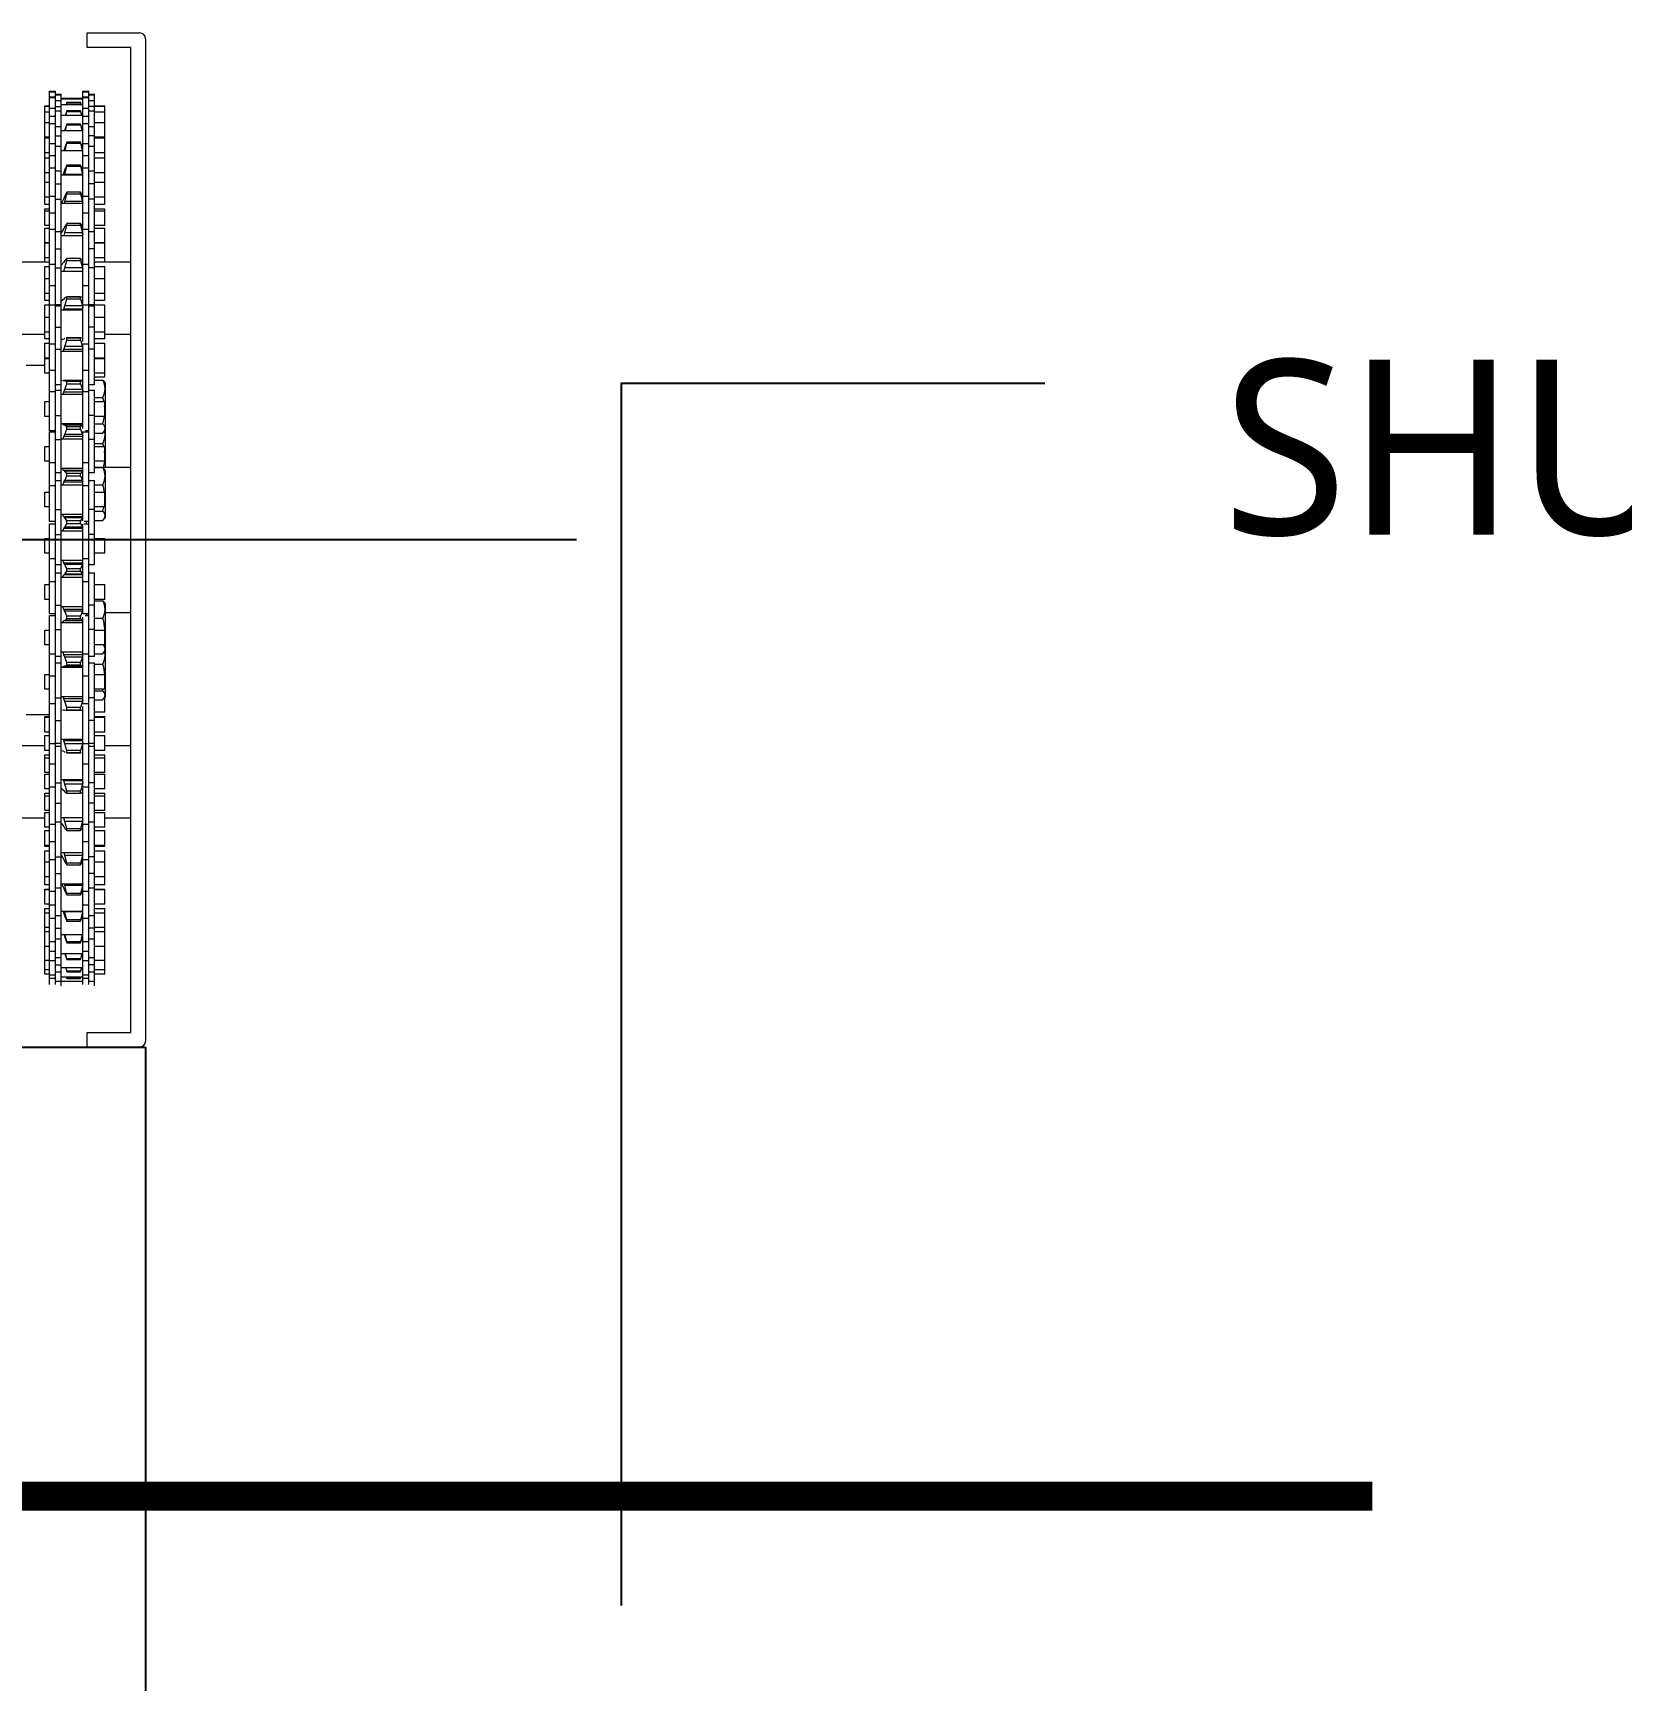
# Model space of a CAD drawing. Extents: x 930 to 96951, y 420 to 531574.
# Drawn here: x 5235 to 5780, y 10125 to 10690 of the extents above; entities that cross this region are included whole.
import ezdxf

# ---------------------------------------------------------------- set-up
doc = ezdxf.new("R2010")
doc.units = 0
doc.header["$LTSCALE"] = 200
doc.header["$MEASUREMENT"] = 0
for name, pattern in [('CENTER2', [1.125, 0.75, -0.125, 0.125, -0.125]), ('HID', [2.3, 1.5, -0.8]), ('HIDDEN2', [1, 0.5, -0.5])]:
    doc.linetypes.add(name, pattern=pattern)
doc.layers.get('0').update_dxf_attribs({"linetype": 'CONTINUOUS'})
for name, color, linetype in [('AA-AREA-1', 7, 'CONTINUOUS'), ('CLOUD', 3, 'CONTINUOUS'), ('SYM-LEAD', 6, 'CONTINUOUS'), ('TEXT', 3, 'CONTINUOUS')]:
    doc.layers.add(name, color=color, linetype=linetype)
doc.styles.add('스타일1', font='malgun.ttf')

msp = doc.modelspace()

# ---------------------------------------------------------------- linework, layer by layer
at = {"color": 7, "linetype": 'Continuous', "lineweight": 15}
for p, q in [((5253.6, 10689.91), (5271.6, 10689.91)), ((5253.6, 10684.91), (5253.6, 10689.91)), ((5268.6, 10684.91), (5253.6, 10684.91)), ((5268.6, 10346.91), (5268.6, 10684.91)), ((5273.6, 10687.91), (5273.6, 10343.91)), ((5240.6, 10669.9), (5242.6, 10669.9)), ((5240.6, 10553.34), (5240.6, 10669.9)), ((5240.6, 10669.69), (5242.6, 10669.69)), ((5240.6, 10668.02), (5242.6, 10668.02)), ((5240.6, 10667.76), (5242.6, 10667.76)), ((5242.6, 10669.9), (5242.6, 10377.96)), ((5242.6, 10668.9), (5244.6, 10668.9)), ((5242.6, 10668.69), (5244.6, 10668.69)), ((5242.6, 10666.76), (5244.6, 10666.76)), ((5244.6, 10596.56), (5244.6, 10668.9)), ((5244.6, 10667.48), (5252.13, 10667.48)), ((5244.6, 10667.27), (5252.13, 10667.27)), ((5252.13, 10669.9), (5254.13, 10669.9)), ((5252.13, 10664.14), (5252.13, 10669.9)), ((5252.13, 10669.69), (5254.13, 10669.69)), ((5252.13, 10668.02), (5254.13, 10668.02)), ((5252.13, 10667.76), (5254.13, 10667.76)), ((5254.13, 10363.42), (5254.13, 10669.9)), ((5254.13, 10668.9), (5256.13, 10668.9)), ((5254.13, 10668.69), (5256.13, 10668.69)), ((5254.13, 10666.76), (5256.13, 10666.76)), ((5256.13, 10569.17), (5256.13, 10668.9)), ((5239.07, 10664.95), (5240.6, 10664.95)), ((5239.07, 10631.01), (5239.07, 10664.95)), ((5239.07, 10664.73), (5240.6, 10664.73)), ((5239.07, 10662.8), (5240.6, 10662.8)), ((5240.6, 10664.14), (5242.6, 10664.14)), ((5240.6, 10661.32), (5242.6, 10661.32)), ((5242.6, 10664.63), (5244.6, 10664.63)), ((5242.6, 10663.14), (5244.6, 10663.14)), ((5244.6, 10665.34), (5252.13, 10665.34)), ((5244.6, 10661.72), (5252.13, 10661.72)), ((5246.59, 10663.17), (5246.18, 10661.76)), ((5246.29, 10661.72), (5246.59, 10662.98)), ((5246.59, 10666), (5246.41, 10665.34)), ((5246.45, 10665.34), (5246.59, 10665.9)), ((5246.59, 10665.9), (5246.59, 10666)), ((5251.33, 10666), (5246.59, 10666)), ((5246.59, 10665.9), (5251.33, 10665.9)), ((5246.59, 10662.98), (5246.59, 10663.17)), ((5251.33, 10663.17), (5246.59, 10663.17)), ((5246.59, 10662.98), (5251.33, 10662.98)), ((5251.5, 10665.34), (5251.33, 10666)), ((5251.33, 10665.9), (5251.33, 10666)), ((5251.33, 10665.9), (5251.46, 10665.34)), ((5251.74, 10661.76), (5251.33, 10663.17)), ((5251.33, 10662.98), (5251.33, 10663.17)), ((5251.33, 10662.98), (5251.62, 10661.72)), ((5252.13, 10664.14), (5254.13, 10664.14)), ((5252.13, 10583.97), (5252.13, 10664.14)), ((5252.13, 10661.32), (5254.13, 10661.32)), ((5256.13, 10664.63), (5254.13, 10664.63)), ((5254.13, 10663.14), (5256.13, 10663.14)), ((5256.13, 10664.95), (5259.67, 10664.95)), ((5256.13, 10664.73), (5259.67, 10664.73)), ((5256.13, 10662.8), (5259.67, 10662.8)), ((5259.67, 10631.01), (5259.67, 10664.95)), ((5239.07, 10659.18), (5240.6, 10659.18)), ((5240.6, 10658.86), (5242.6, 10658.86)), ((5242.6, 10657.86), (5244.6, 10657.86)), ((5244.6, 10656.44), (5252.13, 10656.44)), ((5245.96, 10656.65), (5245.9, 10656.44)), ((5246.59, 10658.62), (5245.96, 10656.65)), ((5246.16, 10656.44), (5246.59, 10658.35)), ((5246.59, 10658.35), (5246.59, 10658.62)), ((5251.33, 10658.62), (5246.59, 10658.62)), ((5246.59, 10658.35), (5251.33, 10658.35)), ((5251.95, 10656.65), (5251.33, 10658.62)), ((5251.33, 10658.35), (5251.33, 10658.62)), ((5251.33, 10658.35), (5251.76, 10656.44)), ((5252.02, 10656.44), (5251.95, 10656.65)), ((5252.13, 10658.86), (5254.13, 10658.86)), ((5254.13, 10657.86), (5256.13, 10657.86)), ((5256.13, 10659.18), (5259.67, 10659.18)), ((5240.6, 10654.09), (5239.07, 10654.09)), ((5239.07, 10653.91), (5240.6, 10653.91)), ((5240.6, 10652), (5242.6, 10652)), ((5242.6, 10654.6), (5244.6, 10654.6)), ((5242.6, 10651), (5244.6, 10651)), ((5244.6, 10649.58), (5252.13, 10649.58)), ((5245.96, 10650.65), (5245.62, 10649.58)), ((5246.59, 10652.39), (5245.96, 10650.65)), ((5246.03, 10649.58), (5246.59, 10652.04)), ((5246.59, 10652.04), (5246.59, 10652.39)), ((5251.33, 10652.39), (5246.59, 10652.39)), ((5246.59, 10652.04), (5251.33, 10652.04)), ((5251.95, 10650.65), (5251.33, 10652.39)), ((5251.33, 10652.04), (5251.33, 10652.39)), ((5251.33, 10652.04), (5251.88, 10649.58)), ((5252.13, 10650.1), (5251.95, 10650.65)), ((5252.13, 10652), (5254.13, 10652)), ((5256.13, 10654.6), (5254.13, 10654.6)), ((5254.13, 10651), (5256.13, 10651)), ((5259.67, 10654.09), (5256.13, 10654.09)), ((5256.13, 10653.91), (5259.67, 10653.91)), ((5240.6, 10648.82), (5239.07, 10648.82)), ((5239.07, 10647.05), (5240.6, 10647.05)), ((5240.6, 10647.82), (5242.6, 10647.82)), ((5240.6, 10643.64), (5242.6, 10643.64)), ((5246.59, 10644.57), (5245.96, 10643.07)), ((5245.96, 10641.37), (5246.59, 10644.14)), ((5246.59, 10644.14), (5246.59, 10644.57)), ((5251.33, 10644.57), (5246.59, 10644.57)), ((5246.59, 10644.14), (5251.33, 10644.14)), ((5251.95, 10643.07), (5251.33, 10644.57)), ((5251.33, 10644.14), (5251.33, 10644.57)), ((5251.33, 10644.14), (5251.95, 10641.37)), ((5252.13, 10647.82), (5254.13, 10647.82)), ((5252.13, 10643.64), (5254.13, 10643.64)), ((5259.67, 10648.82), (5256.13, 10648.82)), ((5256.13, 10647.05), (5259.67, 10647.05)), ((5240.6, 10641.96), (5239.07, 10641.96)), ((5239.07, 10638.68), (5240.6, 10638.68)), ((5242.6, 10642.64), (5244.6, 10642.64)), ((5242.6, 10638.08), (5244.6, 10638.08)), ((5244.6, 10641.22), (5252.13, 10641.22)), ((5245.6, 10642.05), (5245.26, 10641.22)), ((5245.96, 10643.07), (5245.6, 10642.05)), ((5245.92, 10641.22), (5245.96, 10641.37)), ((5251.95, 10641.37), (5245.96, 10641.37)), ((5252.13, 10642.57), (5251.95, 10643.07)), ((5251.95, 10641.37), (5251.99, 10641.22)), ((5254.13, 10642.64), (5256.13, 10642.64)), ((5256.13, 10638.08), (5254.13, 10638.08)), ((5259.67, 10641.96), (5256.13, 10641.96)), ((5256.13, 10638.68), (5259.67, 10638.68)), ((5240.6, 10633.59), (5239.07, 10633.59)), ((5240.6, 10633.86), (5242.6, 10633.86)), ((5242.6, 10632.85), (5244.6, 10632.85)), ((5245.6, 10633.11), (5244.71, 10631.29)), ((5245.96, 10634), (5245.6, 10633.11)), ((5246.59, 10635.23), (5245.96, 10634)), ((5245.96, 10632.01), (5246.59, 10634.73)), ((5246.59, 10634.73), (5246.59, 10635.23)), ((5251.33, 10635.23), (5246.59, 10635.23)), ((5246.59, 10634.73), (5251.33, 10634.73)), ((5251.95, 10634), (5251.33, 10635.23)), ((5251.33, 10634.73), (5251.33, 10635.23)), ((5251.33, 10634.73), (5251.95, 10632.01)), ((5252.13, 10633.56), (5251.95, 10634)), ((5252.13, 10633.86), (5254.13, 10633.86)), ((5256.13, 10632.85), (5254.13, 10632.85)), ((5259.67, 10633.59), (5256.13, 10633.59)), ((5240.6, 10631.01), (5239.07, 10631.01)), ((5239.07, 10629.51), (5240.6, 10629.51)), ((5239.07, 10623.81), (5239.07, 10629.51)), ((5239.07, 10628.9), (5240.6, 10628.9)), ((5240.6, 10628.15), (5242.6, 10628.15)), ((5244.6, 10631.44), (5252.13, 10631.44)), ((5245.81, 10631.44), (5245.96, 10632.01)), ((5251.95, 10632.01), (5245.96, 10632.01)), ((5251.95, 10632.01), (5252.1, 10631.44)), ((5252.13, 10628.15), (5254.13, 10628.15)), ((5259.67, 10631.01), (5256.13, 10631.01)), ((5256.13, 10629.51), (5259.67, 10629.51)), ((5256.13, 10628.9), (5259.67, 10628.9)), ((5259.67, 10623.81), (5259.67, 10629.51)), ((5240.6, 10623.81), (5239.07, 10623.81)), ((5239.07, 10622.93), (5240.6, 10622.93)), ((5239.07, 10617.84), (5239.07, 10622.93)), ((5240.6, 10622.62), (5242.6, 10622.62)), ((5242.6, 10621.79), (5244.6, 10621.79)), ((5245.6, 10622.79), (5244.71, 10621.36)), ((5245.96, 10623.54), (5245.6, 10622.79)), ((5245.71, 10620.37), (5245.96, 10621.29)), ((5246.59, 10624.5), (5245.96, 10623.54)), ((5245.96, 10621.29), (5246.59, 10623.93)), ((5251.95, 10621.29), (5245.96, 10621.29)), ((5246.59, 10623.93), (5246.59, 10624.5)), ((5251.33, 10624.5), (5246.59, 10624.5)), ((5246.59, 10623.93), (5251.33, 10623.93)), ((5251.95, 10623.54), (5251.33, 10624.5)), ((5251.33, 10623.93), (5251.33, 10624.5)), ((5251.33, 10623.93), (5251.95, 10621.29)), ((5252.13, 10623.18), (5251.95, 10623.54)), ((5251.95, 10621.29), (5252.13, 10620.64)), ((5252.13, 10622.62), (5254.13, 10622.62)), ((5254.13, 10621.79), (5256.13, 10621.79)), ((5259.67, 10623.81), (5256.13, 10623.81)), ((5256.13, 10622.93), (5259.67, 10622.93)), ((5259.67, 10617.84), (5259.67, 10622.93)), ((5240.6, 10617.84), (5239.07, 10617.84)), ((5239.07, 10617.83), (5240.6, 10617.83)), ((5239.07, 10611.25), (5239.07, 10617.83)), ((5242.6, 10615.86), (5244.6, 10615.86)), ((5244.6, 10620.37), (5252.13, 10620.37)), ((5256.13, 10615.86), (5254.13, 10615.86)), ((5259.67, 10617.84), (5256.13, 10617.84)), ((5256.13, 10617.83), (5259.67, 10617.83)), ((5259.67, 10611.25), (5259.67, 10617.83)), ((5214.6, 10611.41), (5239.07, 10611.41)), ((5240.6, 10612.74), (5239.07, 10612.74)), ((5240.6, 10611.25), (5239.07, 10611.25)), ((5239.07, 10609.76), (5240.6, 10609.76)), ((5239.07, 10598.08), (5239.07, 10609.76)), ((5240.6, 10610.55), (5242.6, 10610.55)), ((5245.6, 10611.22), (5244.71, 10610.19)), ((5245.96, 10611.83), (5245.6, 10611.22)), ((5246.59, 10612.49), (5245.96, 10611.83)), ((5245.96, 10609.33), (5246.59, 10611.86)), ((5246.59, 10611.86), (5246.59, 10612.49)), ((5251.33, 10612.49), (5246.59, 10612.49)), ((5246.59, 10611.86), (5251.33, 10611.86)), ((5251.95, 10611.83), (5251.33, 10612.49)), ((5251.33, 10611.86), (5251.33, 10612.49)), ((5251.33, 10611.86), (5251.95, 10609.33)), ((5252.13, 10611.53), (5251.95, 10611.83)), ((5252.13, 10610.55), (5254.13, 10610.55)), ((5259.67, 10612.74), (5256.13, 10612.74)), ((5259.67, 10611.25), (5256.13, 10611.25)), ((5256.13, 10609.76), (5259.67, 10609.76)), ((5259.67, 10611.41), (5268.6, 10611.41)), ((5259.67, 10598.08), (5259.67, 10609.76)), ((5239.07, 10605.59), (5240.6, 10605.59)), ((5242.6, 10609.3), (5244.6, 10609.3)), ((5244.6, 10608.13), (5252.13, 10608.13)), ((5245.61, 10608.13), (5245.96, 10609.33)), ((5251.95, 10609.33), (5245.96, 10609.33)), ((5251.95, 10609.33), (5252.13, 10608.73)), ((5256.13, 10609.3), (5254.13, 10609.3)), ((5256.13, 10605.59), (5259.67, 10605.59)), ((5240.6, 10600.5), (5239.07, 10600.5)), ((5240.6, 10603.23), (5242.6, 10603.23)), ((5245.6, 10598.53), (5244.71, 10597.92)), ((5245.96, 10598.98), (5245.6, 10598.53)), ((5246.59, 10599.36), (5245.96, 10598.98)), ((5245.96, 10596.28), (5246.59, 10598.67)), ((5246.52, 10599.36), (5251.39, 10599.36)), ((5246.59, 10598.67), (5246.59, 10599.36)), ((5251.33, 10599.36), (5246.59, 10599.36)), ((5246.59, 10598.67), (5251.33, 10598.67)), ((5251.95, 10598.98), (5251.33, 10599.36)), ((5251.33, 10598.67), (5251.33, 10599.36)), ((5251.33, 10598.67), (5251.95, 10596.28)), ((5252.13, 10598.76), (5251.95, 10598.98)), ((5252.13, 10603.23), (5254.13, 10603.23)), ((5259.67, 10600.5), (5256.13, 10600.5)), ((5240.6, 10598.08), (5239.07, 10598.08)), ((5239.07, 10596.59), (5240.6, 10596.59)), ((5239.07, 10584.91), (5239.07, 10596.59)), ((5240.6, 10596.6), (5242.6, 10596.6)), ((5244.6, 10596.55), (5242.6, 10596.55)), ((5242.6, 10596.29), (5244.6, 10596.29)), ((5244.71, 10597.97), (5244.6, 10597.97)), ((5244.6, 10378.96), (5244.6, 10596.55)), ((5244.6, 10594.87), (5252.13, 10594.87)), ((5245.53, 10594.87), (5245.6, 10595.14)), ((5245.6, 10595.14), (5245.96, 10596.28)), ((5252.13, 10595.14), (5245.6, 10595.14)), ((5251.95, 10596.28), (5245.96, 10596.28)), ((5251.95, 10596.28), (5252.13, 10595.73)), ((5252.13, 10596.6), (5254.13, 10596.6)), ((5256.13, 10596.55), (5254.13, 10596.55)), ((5254.13, 10596.29), (5256.13, 10596.29)), ((5259.67, 10598.08), (5256.13, 10598.08)), ((5256.13, 10596.59), (5259.67, 10596.59)), ((5259.67, 10584.91), (5259.67, 10596.59)), ((5239.07, 10592.34), (5240.6, 10592.34)), ((5240.6, 10587.25), (5239.07, 10587.25)), ((5242.6, 10588.96), (5244.6, 10588.96)), ((5256.13, 10588.96), (5254.13, 10588.96)), ((5256.13, 10592.34), (5259.67, 10592.34)), ((5259.67, 10587.25), (5256.13, 10587.25)), ((5239.07, 10586.41), (5214.6, 10586.41)), ((5240.6, 10584.91), (5239.07, 10584.91)), ((5239.07, 10583.42), (5240.6, 10583.42)), ((5239.07, 10578.33), (5239.07, 10583.42)), ((5240.6, 10583.17), (5242.6, 10583.17)), ((5242.6, 10581.39), (5244.6, 10581.39)), ((5244.83, 10584.71), (5244.6, 10584.71)), ((5245.2, 10584.69), (5244.71, 10584.69)), ((5245.6, 10584.87), (5245.01, 10584.75)), ((5245.45, 10580.75), (5245.6, 10581.26)), ((5245.96, 10585.17), (5245.6, 10584.87)), ((5245.6, 10581.26), (5245.96, 10582.29)), ((5252.13, 10581.26), (5245.6, 10581.26)), ((5245.96, 10582.29), (5246.59, 10584.51)), ((5251.95, 10582.29), (5245.96, 10582.29)), ((5246.32, 10585.33), (5251.59, 10585.33)), ((5246.59, 10585.24), (5246.32, 10585.21)), ((5246.59, 10584.51), (5246.59, 10585.24)), ((5251.33, 10585.24), (5246.59, 10585.24)), ((5246.59, 10584.51), (5251.33, 10584.51)), ((5251.59, 10585.21), (5251.33, 10585.24)), ((5251.33, 10584.51), (5251.33, 10585.24)), ((5251.33, 10584.51), (5251.95, 10582.29)), ((5252.13, 10585.02), (5251.95, 10585.17)), ((5251.95, 10582.29), (5252.13, 10581.79)), ((5252.13, 10583.17), (5254.13, 10583.17)), ((5252.13, 10554.14), (5252.13, 10583.17)), ((5256.13, 10581.39), (5254.13, 10581.39)), ((5259.67, 10584.91), (5256.13, 10584.91)), ((5256.13, 10583.42), (5259.67, 10583.42)), ((5268.6, 10586.41), (5259.67, 10586.41)), ((5259.67, 10578.33), (5259.67, 10583.42)), ((5232.6, 10575.91), (5239.07, 10575.91)), ((5240.6, 10578.33), (5239.07, 10578.33)), ((5239.07, 10578.21), (5240.6, 10578.21)), ((5239.07, 10573.12), (5239.07, 10578.21)), ((5244.6, 10580.75), (5252.13, 10580.75)), ((5259.67, 10578.33), (5256.13, 10578.33)), ((5256.13, 10578.21), (5259.67, 10578.21)), ((5259.67, 10571.74), (5259.67, 10578.21)), ((5240.6, 10573.12), (5239.07, 10573.12)), ((5240.6, 10574.23), (5242.6, 10574.23)), ((5244.95, 10570.59), (5244.6, 10570.59)), ((5245, 10570.57), (5244.71, 10570.64)), ((5245.6, 10570.41), (5245.34, 10570.48)), ((5252.13, 10570.59), (5245.48, 10570.59)), ((5245.96, 10570.54), (5245.6, 10570.41)), ((5246.12, 10570.57), (5251.79, 10570.57)), ((5246.59, 10570.31), (5246.12, 10570.48)), ((5246.59, 10569.55), (5246.59, 10570.31)), ((5251.33, 10570.31), (5246.59, 10570.31)), ((5251.79, 10570.48), (5251.33, 10570.31)), ((5251.33, 10569.55), (5251.33, 10570.31)), ((5252.13, 10570.48), (5251.95, 10570.54)), ((5252.13, 10574.23), (5254.13, 10574.23)), ((5259.67, 10573.12), (5256.13, 10573.12)), ((5259.67, 10571.74), (5256.13, 10571.74)), ((5256.13, 10570.78), (5259, 10570.78)), ((5259, 10570.78), (5259.39, 10570.2)), ((5259.36, 10570.24), (5259.67, 10570.24)), ((5259.41, 10570.21), (5259.71, 10569.69)), ((5259.67, 10569.77), (5259.67, 10570.24)), ((5240.6, 10566.82), (5242.6, 10566.82)), ((5244.6, 10569.17), (5242.6, 10569.17)), ((5242.6, 10567.34), (5244.6, 10567.34)), ((5244.6, 10565.92), (5252.13, 10565.92)), ((5245.38, 10565.92), (5245.6, 10566.61)), ((5245.6, 10566.61), (5245.96, 10567.52)), ((5252.13, 10566.61), (5245.6, 10566.61)), ((5245.96, 10567.52), (5246.59, 10569.55)), ((5251.95, 10567.52), (5245.96, 10567.52)), ((5246.59, 10569.55), (5251.33, 10569.55)), ((5251.33, 10569.55), (5251.95, 10567.52)), ((5251.95, 10567.52), (5252.13, 10567.08)), ((5252.13, 10566.82), (5254.13, 10566.82)), ((5256.13, 10569.17), (5254.13, 10569.17)), ((5254.13, 10567.34), (5256.13, 10567.34)), ((5256.13, 10538.99), (5256.13, 10567.34)), ((5256.13, 10564.83), (5259, 10564.83)), ((5259.71, 10569.69), (5259.71, 10540.91)), ((5239.07, 10563.38), (5240.6, 10563.38)), ((5239.07, 10558.29), (5239.07, 10563.38)), ((5242.6, 10558.64), (5244.6, 10558.64)), ((5256.13, 10558.64), (5254.13, 10558.64)), ((5256.13, 10563.38), (5259.67, 10563.38)), ((5259.71, 10560.29), (5259.52, 10561.9)), ((5259.67, 10558.29), (5259.67, 10563.38)), ((5259.67, 10559.26), (5259.71, 10560.29)), ((5240.6, 10558.29), (5239.07, 10558.29)), ((5242.6, 10553.34), (5240.6, 10553.34)), ((5240.6, 10552.99), (5242.6, 10552.99)), ((5240.6, 10522.29), (5240.6, 10552.99)), ((5252.13, 10555.76), (5244.6, 10555.76)), ((5245.6, 10555.3), (5244.98, 10555.76)), ((5245.96, 10555.27), (5245.6, 10555.3)), ((5252.13, 10555.3), (5245.6, 10555.3)), ((5246.59, 10554.74), (5245.96, 10555.27)), ((5251.95, 10555.27), (5245.96, 10555.27)), ((5245.96, 10552.15), (5246.59, 10553.95)), ((5246.59, 10553.95), (5246.59, 10554.74)), ((5251.33, 10554.74), (5246.59, 10554.74)), ((5246.59, 10553.95), (5251.33, 10553.95)), ((5251.95, 10555.27), (5251.33, 10554.74)), ((5251.33, 10553.95), (5251.33, 10554.74)), ((5251.33, 10553.95), (5251.95, 10552.15)), ((5252.13, 10555.29), (5251.95, 10555.27)), ((5252.13, 10552.99), (5254.13, 10552.99)), ((5252.13, 10522.52), (5252.13, 10552.99)), ((5254.13, 10553.34), (5253, 10553.34)), ((5253.31, 10552.99), (5253.31, 10553.34)), ((5253.91, 10553.34), (5253.91, 10552.99)), ((5259.67, 10558.29), (5256.13, 10558.29)), ((5256.13, 10555.74), (5259, 10555.74)), ((5259, 10555.74), (5259.51, 10558.29)), ((5259.71, 10553.69), (5259.41, 10553.17)), ((5239.07, 10548.03), (5240.6, 10548.03)), ((5239.07, 10542.94), (5239.07, 10548.03)), ((5242.6, 10550.41), (5244.6, 10550.41)), ((5244.6, 10550.57), (5252.13, 10550.57)), ((5245.31, 10550.57), (5245.6, 10551.37)), ((5245.6, 10551.37), (5245.96, 10552.15)), ((5252.13, 10551.37), (5245.6, 10551.37)), ((5251.95, 10552.15), (5245.96, 10552.15)), ((5251.95, 10552.15), (5252.13, 10551.77)), ((5256.13, 10550.41), (5254.13, 10550.41)), ((5256.13, 10552.6), (5259, 10552.6)), ((5256.13, 10549), (5259, 10549)), ((5256.13, 10548.03), (5259.67, 10548.03)), ((5259.26, 10548.03), (5259, 10549)), ((5259.67, 10542.94), (5259.67, 10548.03)), ((5240.6, 10542.94), (5239.07, 10542.94)), ((5240.6, 10542.51), (5242.6, 10542.51)), ((5252.13, 10542.51), (5254.13, 10542.51)), ((5259.67, 10542.94), (5256.13, 10542.94)), ((5259.16, 10540.74), (5259.6, 10542.94)), ((5259.71, 10544.46), (5259.49, 10546.31)), ((5259.67, 10543.43), (5259.71, 10544.46)), ((5244.6, 10538.99), (5242.6, 10538.99)), ((5242.6, 10536.29), (5244.6, 10536.29)), ((5252.13, 10540.41), (5244.6, 10540.41)), ((5245.6, 10539.74), (5245.04, 10540.41)), ((5245.96, 10539.54), (5245.6, 10539.74)), ((5252.13, 10539.74), (5245.6, 10539.74)), ((5245.6, 10535.72), (5245.96, 10536.35)), ((5246.59, 10538.72), (5245.96, 10539.54)), ((5251.95, 10539.54), (5245.96, 10539.54)), ((5245.96, 10536.35), (5246.59, 10537.91)), ((5251.95, 10536.35), (5245.96, 10536.35)), ((5246.59, 10537.91), (5246.59, 10538.72)), ((5251.33, 10538.72), (5246.59, 10538.72)), ((5246.59, 10537.91), (5251.33, 10537.91)), ((5251.95, 10539.54), (5251.33, 10538.72)), ((5251.33, 10537.91), (5251.33, 10538.72)), ((5251.33, 10537.91), (5251.95, 10536.35)), ((5252.13, 10539.64), (5251.95, 10539.54)), ((5251.95, 10536.35), (5252.13, 10536.04)), ((5256.13, 10538.99), (5254.13, 10538.99)), ((5254.13, 10536.29), (5256.13, 10536.29)), ((5256.13, 10540.91), (5268.6, 10540.91)), ((5256.13, 10540.83), (5259, 10540.83)), ((5256.13, 10507.43), (5256.13, 10536.29)), ((5259, 10540.83), (5259.39, 10540.25)), ((5259.41, 10540.26), (5259.71, 10539.74)), ((5259.71, 10539.74), (5259.71, 10523.74)), ((5239.07, 10532.33), (5240.6, 10532.33)), ((5239.07, 10527.24), (5239.07, 10532.33)), ((5240.6, 10534.66), (5242.6, 10534.66)), ((5244.6, 10534.87), (5252.13, 10534.87)), ((5245.24, 10534.87), (5245.6, 10535.72)), ((5252.13, 10535.72), (5245.6, 10535.72)), ((5252.13, 10534.66), (5254.13, 10534.66)), ((5256.13, 10534.88), (5259, 10534.88)), ((5256.13, 10532.33), (5259.67, 10532.33)), ((5259.67, 10527.24), (5259.67, 10532.33)), ((5259.71, 10530.34), (5259.67, 10530.73)), ((5240.6, 10527.24), (5239.07, 10527.24)), ((5242.6, 10526.32), (5244.6, 10526.32)), ((5252.13, 10524.71), (5244.6, 10524.71)), ((5245.6, 10523.89), (5245.11, 10524.71)), ((5256.13, 10526.32), (5254.13, 10526.32)), ((5259.67, 10527.24), (5256.13, 10527.24)), ((5256.13, 10525.79), (5259, 10525.79)), ((5259, 10525.79), (5259.29, 10527.24)), ((5259.67, 10529.31), (5259.71, 10530.34)), ((5242.6, 10522.29), (5240.6, 10522.29)), ((5240.6, 10521.43), (5242.6, 10521.43)), ((5240.6, 10490.59), (5240.6, 10521.43)), ((5245.18, 10519.01), (5245.6, 10519.83)), ((5245.96, 10523.53), (5245.6, 10523.89)), ((5252.13, 10523.89), (5245.6, 10523.89)), ((5245.6, 10519.83), (5245.96, 10520.31)), ((5252.13, 10519.83), (5245.6, 10519.83)), ((5246.59, 10522.43), (5245.96, 10523.53)), ((5251.95, 10523.53), (5245.96, 10523.53)), ((5245.96, 10520.31), (5246.59, 10521.61)), ((5251.95, 10520.31), (5245.96, 10520.31)), ((5246.59, 10521.61), (5246.59, 10522.43)), ((5251.33, 10522.43), (5246.59, 10522.43)), ((5246.59, 10521.61), (5251.33, 10521.61)), ((5251.95, 10523.53), (5251.33, 10522.43)), ((5251.33, 10521.61), (5251.33, 10522.43)), ((5251.33, 10521.61), (5251.95, 10520.31)), ((5252.13, 10523.71), (5251.95, 10523.53)), ((5251.95, 10520.31), (5252.13, 10520.08)), ((5252.13, 10490.59), (5252.13, 10521.32)), ((5252.44, 10521.43), (5254.13, 10521.43)), ((5254.13, 10522.29), (5252.6, 10522.29)), ((5253.31, 10521.43), (5253.31, 10522.29)), ((5256.13, 10522.65), (5259, 10522.65)), ((5259.71, 10523.74), (5259.41, 10523.22)), ((5239.07, 10516.47), (5240.6, 10516.47)), ((5239.07, 10511.38), (5239.07, 10516.47)), ((5242.6, 10517.83), (5244.6, 10517.83)), ((5244.6, 10519.01), (5252.13, 10519.01)), ((5256.13, 10517.83), (5254.13, 10517.83)), ((5256.13, 10516.47), (5259.67, 10516.47)), ((5259.67, 10511.38), (5259.67, 10516.47)), ((5240.6, 10511.38), (5239.07, 10511.38)), ((5240.6, 10509.54), (5242.6, 10509.54)), ((5252.13, 10508.85), (5244.6, 10508.85)), ((5245.6, 10507.95), (5245.17, 10508.85)), ((5245.96, 10507.44), (5245.6, 10507.95)), ((5252.13, 10507.95), (5245.6, 10507.95)), ((5252.13, 10509.54), (5254.13, 10509.54)), ((5259.67, 10511.38), (5256.13, 10511.38)), ((5244.6, 10507.43), (5242.6, 10507.43)), ((5242.6, 10504.59), (5244.6, 10504.59)), ((5244.6, 10503.17), (5252.13, 10503.17)), ((5245.13, 10503.17), (5245.6, 10503.9)), ((5245.6, 10503.9), (5245.96, 10504.21)), ((5252.13, 10503.9), (5245.6, 10503.9)), ((5246.59, 10506.06), (5245.96, 10507.44)), ((5251.95, 10507.44), (5245.96, 10507.44)), ((5245.96, 10504.21), (5246.59, 10505.25)), ((5251.95, 10504.21), (5245.96, 10504.21)), ((5246.59, 10505.25), (5246.59, 10506.06)), ((5251.33, 10506.06), (5246.59, 10506.06)), ((5246.59, 10505.25), (5251.33, 10505.25)), ((5251.95, 10507.44), (5251.33, 10506.06)), ((5251.33, 10505.25), (5251.33, 10506.06)), ((5251.33, 10505.25), (5251.95, 10504.21)), ((5252.13, 10507.69), (5251.95, 10507.44)), ((5251.95, 10504.21), (5252.13, 10504.06)), ((5256.13, 10507.43), (5254.13, 10507.43)), ((5254.13, 10504.59), (5256.13, 10504.59)), ((5256.13, 10475.96), (5256.13, 10504.59)), ((5239.07, 10500.63), (5240.6, 10500.63)), ((5239.07, 10495.54), (5239.07, 10500.63)), ((5240.6, 10501.62), (5242.6, 10501.62)), ((5252.13, 10501.62), (5254.13, 10501.62)), ((5256.13, 10500.63), (5259.67, 10500.63)), ((5259.67, 10495.54), (5259.67, 10500.63)), ((5240.6, 10495.54), (5239.07, 10495.54)), ((5242.6, 10493.52), (5244.6, 10493.52)), ((5252.13, 10493.01), (5244.6, 10493.01)), ((5245.6, 10492.11), (5245.24, 10493.01)), ((5245.96, 10491.44), (5245.6, 10492.11)), ((5252.13, 10492.11), (5245.6, 10492.11)), ((5246.59, 10489.81), (5245.96, 10491.44)), ((5251.95, 10491.44), (5245.96, 10491.44)), ((5251.95, 10491.44), (5251.33, 10489.81)), ((5252.13, 10491.76), (5251.95, 10491.44)), ((5256.13, 10493.52), (5254.13, 10493.52)), ((5259.67, 10495.54), (5256.13, 10495.54)), ((5256.13, 10495.05), (5259, 10495.05)), ((5259, 10495.05), (5259.39, 10494.47)), ((5259.41, 10494.48), (5259.71, 10493.96)), ((5259.71, 10493.96), (5259.71, 10462.13)), ((5268.6, 10490.91), (5259.71, 10490.91)), ((5242.6, 10490.59), (5240.6, 10490.59)), ((5240.6, 10489.96), (5242.6, 10489.96)), ((5240.6, 10363.42), (5240.6, 10489.96)), ((5242.6, 10485.15), (5244.6, 10485.15)), ((5244.6, 10487.54), (5252.13, 10487.54)), ((5245.08, 10487.54), (5245.6, 10488.11)), ((5245.6, 10488.11), (5245.96, 10488.26)), ((5252.13, 10488.11), (5245.6, 10488.11)), ((5245.96, 10488.26), (5246.59, 10489.01)), ((5251.95, 10488.26), (5245.96, 10488.26)), ((5246.59, 10489.01), (5246.59, 10489.81)), ((5251.33, 10489.81), (5246.59, 10489.81)), ((5246.59, 10489.01), (5251.33, 10489.01)), ((5251.33, 10489.01), (5251.33, 10489.81)), ((5251.33, 10489.01), (5251.95, 10488.26)), ((5251.95, 10488.26), (5252.13, 10488.19)), ((5252.13, 10459.72), (5252.13, 10489.41)), ((5254.13, 10490.59), (5252.19, 10490.59)), ((5252.85, 10489.96), (5254.13, 10489.96)), ((5253.31, 10490.08), (5253.31, 10490.59)), ((5253.91, 10490.59), (5253.91, 10489.96)), ((5256.13, 10485.15), (5254.13, 10485.15)), ((5256.13, 10489.1), (5259, 10489.1)), ((5239.07, 10485), (5240.6, 10485)), ((5239.07, 10479.91), (5239.07, 10485)), ((5240.6, 10479.91), (5239.07, 10479.91)), ((5256.13, 10485), (5259.67, 10485)), ((5259.67, 10479.91), (5256.13, 10479.91)), ((5259.67, 10479.91), (5259.67, 10485)), ((5259.67, 10483.53), (5259.71, 10484.56)), ((5240.6, 10476.86), (5242.6, 10476.86)), ((5244.6, 10475.96), (5242.6, 10475.96)), ((5252.13, 10477.38), (5244.6, 10477.38)), ((5245.6, 10476.54), (5245.31, 10477.38)), ((5245.96, 10475.73), (5245.6, 10476.54)), ((5252.13, 10476.54), (5245.6, 10476.54)), ((5246.59, 10473.87), (5245.96, 10475.73)), ((5251.95, 10475.73), (5245.96, 10475.73)), ((5246.59, 10473.08), (5246.59, 10473.87)), ((5251.33, 10473.87), (5246.59, 10473.87)), ((5251.95, 10475.73), (5251.33, 10473.87)), ((5251.33, 10473.08), (5251.33, 10473.87)), ((5252.13, 10476.12), (5251.95, 10475.73)), ((5252.13, 10476.86), (5254.13, 10476.86)), ((5256.13, 10475.96), (5254.13, 10475.96)), ((5256.13, 10476.87), (5259, 10476.87)), ((5259.71, 10477.96), (5259.41, 10477.44)), ((5239.07, 10469.77), (5240.6, 10469.77)), ((5239.07, 10464.68), (5239.07, 10469.77)), ((5240.6, 10469.24), (5242.6, 10469.24)), ((5242.6, 10473.72), (5244.6, 10473.72)), ((5244.6, 10472.3), (5252.13, 10472.3)), ((5245.05, 10472.3), (5245.6, 10472.64)), ((5245.6, 10472.64), (5245.96, 10472.63)), ((5245.96, 10472.63), (5246.59, 10473.08)), ((5251.95, 10472.63), (5245.96, 10472.63)), ((5246.59, 10473.08), (5251.33, 10473.08)), ((5251.33, 10473.08), (5251.95, 10472.63)), ((5251.95, 10472.63), (5252.13, 10472.63)), ((5252.13, 10469.24), (5254.13, 10469.24)), ((5254.13, 10473.72), (5256.13, 10473.72)), ((5256.13, 10362.92), (5256.13, 10473.72)), ((5256.13, 10473.27), (5259, 10473.27)), ((5256.13, 10469.77), (5259.67, 10469.77)), ((5259.67, 10464.68), (5259.67, 10469.77)), ((5259.67, 10467.7), (5259.71, 10468.73)), ((5240.6, 10464.68), (5239.07, 10464.68)), ((5259.67, 10464.68), (5256.13, 10464.68)), ((5256.13, 10464.18), (5259, 10464.18)), ((5259, 10464.18), (5259.1, 10464.68)), ((5242.6, 10459.72), (5240.6, 10459.72)), ((5242.6, 10461.77), (5244.6, 10461.77)), ((5252.13, 10462.14), (5244.6, 10462.14)), ((5244.6, 10457.63), (5244.92, 10457.63)), ((5245.25, 10457.63), (5245.6, 10457.68)), ((5245.6, 10461.43), (5245.38, 10462.14)), ((5245.96, 10460.49), (5245.6, 10461.43)), ((5252.13, 10461.43), (5245.6, 10461.43)), ((5245.6, 10457.68), (5245.96, 10457.51)), ((5246.59, 10458.42), (5245.96, 10460.49)), ((5251.95, 10460.49), (5245.96, 10460.49)), ((5246.17, 10457.56), (5246.59, 10457.66)), ((5251.74, 10457.45), (5246.17, 10457.45)), ((5246.59, 10457.66), (5246.59, 10458.42)), ((5251.33, 10458.42), (5246.59, 10458.42)), ((5246.59, 10457.66), (5251.33, 10457.66)), ((5251.95, 10460.49), (5251.33, 10458.42)), ((5251.33, 10457.66), (5251.33, 10458.42)), ((5251.33, 10457.66), (5251.74, 10457.56)), ((5252.13, 10460.95), (5251.95, 10460.49)), ((5251.95, 10457.51), (5252.13, 10457.59)), ((5254.13, 10459.72), (5252.13, 10459.72)), ((5252.13, 10431.13), (5252.13, 10458.74)), ((5256.13, 10461.77), (5254.13, 10461.77)), ((5256.13, 10461.04), (5259, 10461.04)), ((5259.71, 10462.13), (5259.41, 10461.61)), ((5259.67, 10456.86), (5259.67, 10461.72)), ((5240.6, 10455.91), (5232.6, 10455.91)), ((5239.07, 10455.36), (5240.6, 10455.36)), ((5239.07, 10450.01), (5239.07, 10455.36)), ((5239.07, 10455.1), (5240.6, 10455.1)), ((5242.6, 10453.91), (5244.6, 10453.91)), ((5256.13, 10453.91), (5254.13, 10453.91)), ((5259.67, 10456.86), (5256.13, 10456.86)), ((5256.13, 10455.36), (5259.67, 10455.36)), ((5256.13, 10455.1), (5259.67, 10455.1)), ((5259.67, 10450.01), (5259.67, 10455.36)), ((5240.6, 10450.01), (5239.07, 10450.01)), ((5239.07, 10448.78), (5240.6, 10448.78)), ((5239.07, 10443.69), (5239.07, 10448.78)), ((5240.6, 10446.02), (5242.6, 10446.02)), ((5244.6, 10446.05), (5242.6, 10446.05)), ((5252.13, 10447.47), (5244.6, 10447.47)), ((5245.6, 10446.97), (5245.45, 10447.47)), ((5245.96, 10445.9), (5245.6, 10446.97)), ((5252.13, 10446.97), (5245.6, 10446.97)), ((5246.59, 10443.64), (5245.96, 10445.9)), ((5251.95, 10445.9), (5245.96, 10445.9)), ((5251.95, 10445.9), (5251.33, 10443.64)), ((5252.13, 10446.42), (5251.95, 10445.9)), ((5252.13, 10446.02), (5254.13, 10446.02)), ((5256.13, 10446.05), (5254.13, 10446.05)), ((5259.67, 10450.01), (5256.13, 10450.01)), ((5256.13, 10448.78), (5259.67, 10448.78)), ((5259.67, 10443.69), (5259.67, 10448.78)), ((5214.6, 10445.41), (5239.07, 10445.41)), ((5240.6, 10443.69), (5239.07, 10443.69)), ((5239.07, 10442.19), (5240.6, 10442.19)), ((5239.07, 10436.08), (5239.07, 10442.19)), ((5239.07, 10441.17), (5240.6, 10441.17)), ((5242.6, 10445.13), (5244.6, 10445.13)), ((5244.6, 10443.71), (5244.8, 10443.71)), ((5244.93, 10443.63), (5245.6, 10443.4)), ((5245.6, 10443.4), (5245.96, 10443.07)), ((5245.96, 10443.07), (5246.03, 10443.05)), ((5246.37, 10442.97), (5246.59, 10442.92)), ((5251.54, 10442.86), (5246.37, 10442.86)), ((5246.59, 10442.92), (5246.59, 10443.64)), ((5251.33, 10443.64), (5246.59, 10443.64)), ((5246.59, 10442.92), (5251.33, 10442.92)), ((5251.33, 10442.92), (5251.33, 10443.64)), ((5251.33, 10442.92), (5251.54, 10442.97)), ((5251.88, 10443.05), (5251.95, 10443.07)), ((5251.95, 10443.07), (5252.13, 10443.23)), ((5254.13, 10445.13), (5256.13, 10445.13)), ((5259.67, 10443.69), (5256.13, 10443.69)), ((5256.13, 10442.19), (5259.67, 10442.19)), ((5256.13, 10441.17), (5259.67, 10441.17)), ((5259.67, 10445.41), (5268.6, 10445.41)), ((5259.67, 10436.08), (5259.67, 10442.19)), ((5240.6, 10436.08), (5239.07, 10436.08)), ((5239.07, 10435.6), (5240.6, 10435.6)), ((5239.07, 10430.51), (5239.07, 10435.6)), ((5240.6, 10439.05), (5242.6, 10439.05)), ((5252.13, 10439.05), (5254.13, 10439.05)), ((5259.67, 10436.08), (5256.13, 10436.08)), ((5256.13, 10435.6), (5259.67, 10435.6)), ((5259.67, 10430.51), (5259.67, 10435.6)), ((5240.6, 10430.51), (5239.07, 10430.51)), ((5239.07, 10429.02), (5240.6, 10429.02)), ((5239.07, 10423.07), (5239.07, 10429.02)), ((5242.6, 10431.13), (5240.6, 10431.13)), ((5242.6, 10432.54), (5244.6, 10432.54)), ((5252.13, 10433.55), (5244.6, 10433.55)), ((5244.6, 10430.69), (5244.68, 10430.69)), ((5244.68, 10430.69), (5244.71, 10430.69)), ((5244.71, 10430.69), (5245.6, 10429.98)), ((5245.6, 10433.31), (5245.53, 10433.55)), ((5245.96, 10432.13), (5245.6, 10433.31)), ((5252.13, 10433.31), (5245.6, 10433.31)), ((5245.6, 10429.98), (5245.96, 10429.48)), ((5246.59, 10429.71), (5245.96, 10432.13)), ((5251.95, 10432.13), (5245.96, 10432.13)), ((5245.96, 10429.48), (5246.59, 10429.04)), ((5246.59, 10429.04), (5246.59, 10429.71)), ((5251.33, 10429.71), (5246.59, 10429.71)), ((5246.59, 10429.04), (5251.33, 10429.04)), ((5251.95, 10432.13), (5251.33, 10429.71)), ((5251.33, 10429.04), (5251.33, 10429.71)), ((5251.33, 10429.04), (5251.95, 10429.48)), ((5252.13, 10432.71), (5251.95, 10432.13)), ((5251.95, 10429.48), (5252.13, 10429.72)), ((5254.13, 10431.13), (5252.13, 10431.13)), ((5252.13, 10363.42), (5252.13, 10430.69)), ((5256.13, 10432.54), (5254.13, 10432.54)), ((5259.67, 10430.51), (5256.13, 10430.51)), ((5256.13, 10429.02), (5259.67, 10429.02)), ((5259.67, 10423.07), (5259.67, 10429.02)), ((5239.07, 10428.16), (5240.6, 10428.16)), ((5240.6, 10423.07), (5239.07, 10423.07)), ((5242.6, 10425.57), (5244.6, 10425.57)), ((5256.13, 10425.57), (5254.13, 10425.57)), ((5256.13, 10428.16), (5259.67, 10428.16)), ((5259.67, 10423.07), (5256.13, 10423.07)), ((5239.07, 10420.41), (5214.6, 10420.41)), ((5239.07, 10422.43), (5240.6, 10422.43)), ((5239.07, 10417.34), (5239.07, 10422.43)), ((5240.6, 10417.34), (5239.07, 10417.34)), ((5240.6, 10418.44), (5242.6, 10418.44)), ((5244.6, 10419.11), (5242.6, 10419.11)), ((5252.13, 10420.53), (5244.6, 10420.53)), ((5244.71, 10418.69), (5245.6, 10417.56)), ((5245.6, 10417.56), (5245.96, 10416.91)), ((5245.96, 10419.35), (5245.62, 10420.53)), ((5246.59, 10416.79), (5245.96, 10419.35)), ((5251.95, 10419.35), (5245.96, 10419.35)), ((5251.95, 10419.35), (5251.33, 10416.79)), ((5252.13, 10419.97), (5251.95, 10419.35)), ((5252.13, 10418.44), (5254.13, 10418.44)), ((5256.13, 10419.11), (5254.13, 10419.11)), ((5256.13, 10422.43), (5259.67, 10422.43)), ((5259.67, 10417.34), (5256.13, 10417.34)), ((5259.67, 10417.34), (5259.67, 10422.43)), ((5268.6, 10420.41), (5259.67, 10420.41)), ((5239.07, 10416.2), (5240.6, 10416.2)), ((5239.07, 10410.76), (5239.07, 10416.2)), ((5240.6, 10412.46), (5242.6, 10412.46)), ((5245.96, 10416.91), (5246.59, 10416.17)), ((5246.59, 10416.17), (5246.59, 10416.79)), ((5251.33, 10416.79), (5246.59, 10416.79)), ((5246.59, 10416.17), (5251.33, 10416.17)), ((5251.33, 10416.17), (5251.95, 10416.91)), ((5251.33, 10416.17), (5251.33, 10416.79)), ((5251.95, 10416.91), (5252.13, 10417.23)), ((5252.13, 10412.46), (5254.13, 10412.46)), ((5256.13, 10416.2), (5259.67, 10416.2)), ((5259.67, 10410.76), (5259.67, 10416.2)), ((5240.6, 10411.11), (5239.07, 10411.11)), ((5240.6, 10410.76), (5239.07, 10410.76)), ((5239.07, 10409.26), (5240.6, 10409.26)), ((5239.07, 10397.59), (5239.07, 10409.26)), ((5242.6, 10406.15), (5240.6, 10406.15)), ((5242.6, 10407.22), (5244.6, 10407.22)), ((5252.13, 10408.57), (5244.6, 10408.57)), ((5244.71, 10407.82), (5245.6, 10406.29)), ((5245.6, 10406.29), (5245.96, 10405.5)), ((5245.96, 10407.69), (5245.72, 10408.57)), ((5246.59, 10405.03), (5245.96, 10407.69)), ((5251.95, 10407.69), (5245.96, 10407.69)), ((5251.95, 10407.69), (5251.33, 10405.03)), ((5252.13, 10408.35), (5251.95, 10407.69)), ((5254.13, 10406.15), (5252.13, 10406.15)), ((5256.13, 10407.22), (5254.13, 10407.22)), ((5259.67, 10411.11), (5256.13, 10411.11)), ((5259.67, 10410.76), (5256.13, 10410.76)), ((5256.13, 10409.26), (5259.67, 10409.26)), ((5259.67, 10397.59), (5259.67, 10409.26)), ((5239.07, 10405.44), (5240.6, 10405.44)), ((5240.6, 10400.35), (5239.07, 10400.35)), ((5242.6, 10401.45), (5244.6, 10401.45)), ((5245.96, 10405.5), (5246.59, 10404.47)), ((5246.59, 10404.47), (5246.59, 10405.03)), ((5251.33, 10405.03), (5246.59, 10405.03)), ((5246.59, 10404.47), (5251.33, 10404.47)), ((5251.33, 10404.47), (5251.95, 10405.5)), ((5251.33, 10404.47), (5251.33, 10405.03)), ((5251.95, 10405.5), (5252.13, 10405.89)), ((5256.13, 10401.45), (5254.13, 10401.45)), ((5256.13, 10405.44), (5259.67, 10405.44)), ((5259.67, 10400.35), (5256.13, 10400.35)), ((5240.6, 10397.59), (5239.07, 10397.59)), ((5239.07, 10396.09), (5240.6, 10396.09)), ((5239.07, 10390.91), (5239.07, 10396.09)), ((5239.07, 10396), (5240.6, 10396)), ((5240.6, 10395.42), (5242.6, 10395.42)), ((5244.6, 10396.39), (5242.6, 10396.39)), ((5252.13, 10397.81), (5244.6, 10397.81)), ((5244.9, 10397.81), (5245.6, 10396.31)), ((5245.6, 10396.31), (5245.96, 10395.39)), ((5245.96, 10397.31), (5245.83, 10397.81)), ((5246.59, 10394.57), (5245.96, 10397.31)), ((5251.95, 10397.31), (5245.96, 10397.31)), ((5245.96, 10395.39), (5246.59, 10394.08)), ((5251.95, 10397.31), (5251.33, 10394.57)), ((5251.33, 10394.08), (5251.95, 10395.39)), ((5252.08, 10397.81), (5251.95, 10397.31)), ((5251.95, 10395.39), (5252.13, 10395.84)), ((5252.13, 10395.42), (5254.13, 10395.42)), ((5256.13, 10396.39), (5254.13, 10396.39)), ((5259.67, 10397.59), (5256.13, 10397.59)), ((5256.13, 10396.09), (5259.67, 10396.09)), ((5256.13, 10396), (5259.67, 10396)), ((5259.67, 10390.91), (5259.67, 10396.09)), ((5240.6, 10390.91), (5239.07, 10390.91)), ((5239.07, 10389.5), (5240.6, 10389.5)), ((5239.07, 10366.87), (5239.07, 10389.5)), ((5240.6, 10390.7), (5242.6, 10390.7)), ((5246.59, 10394.08), (5246.59, 10394.57)), ((5251.33, 10394.57), (5246.59, 10394.57)), ((5246.59, 10394.08), (5251.33, 10394.08)), ((5251.33, 10394.08), (5251.33, 10394.57)), ((5252.13, 10390.7), (5254.13, 10390.7)), ((5259.67, 10390.91), (5256.13, 10390.91)), ((5256.13, 10389.5), (5259.67, 10389.5)), ((5259.67, 10366.87), (5259.67, 10389.5)), ((5239.07, 10388), (5240.6, 10388)), ((5242.6, 10385.96), (5240.6, 10385.96)), ((5244.6, 10386.96), (5242.6, 10386.96)), ((5252.13, 10388.38), (5244.6, 10388.38)), ((5245.35, 10388.38), (5245.6, 10387.73)), ((5245.6, 10387.73), (5245.96, 10386.69)), ((5245.96, 10388.31), (5245.94, 10388.38)), ((5246.59, 10385.54), (5245.96, 10388.31)), ((5251.95, 10388.31), (5245.96, 10388.31)), ((5245.96, 10386.69), (5246.59, 10385.12)), ((5246.59, 10385.12), (5246.59, 10385.54)), ((5251.33, 10385.54), (5246.59, 10385.54)), ((5246.59, 10385.12), (5251.33, 10385.12)), ((5251.95, 10388.31), (5251.33, 10385.54)), ((5251.33, 10385.12), (5251.95, 10386.69)), ((5251.33, 10385.12), (5251.33, 10385.54)), ((5251.97, 10388.38), (5251.95, 10388.31)), ((5251.95, 10386.69), (5252.13, 10387.2)), ((5254.13, 10385.96), (5252.13, 10385.96)), ((5256.13, 10386.96), (5254.13, 10386.96)), ((5256.13, 10388), (5259.67, 10388)), ((5240.6, 10382.91), (5239.07, 10382.91)), ((5239.07, 10381.53), (5240.6, 10381.53)), ((5242.6, 10377.96), (5240.6, 10377.96)), ((5242.6, 10382.69), (5244.6, 10382.69)), ((5244.6, 10378.96), (5242.6, 10378.96)), ((5242.6, 10377.95), (5242.6, 10363.42)), ((5252.13, 10380.38), (5244.6, 10380.38)), ((5244.6, 10372.49), (5244.6, 10378.89)), ((5245.68, 10380.38), (5245.96, 10379.5)), ((5245.96, 10379.5), (5246.59, 10377.7)), ((5246.59, 10378.03), (5246.06, 10380.38)), ((5246.59, 10377.7), (5246.59, 10378.03)), ((5251.33, 10378.03), (5246.59, 10378.03)), ((5251.86, 10380.38), (5251.33, 10378.03)), ((5251.33, 10377.7), (5251.95, 10379.5)), ((5251.33, 10377.7), (5251.33, 10378.03)), ((5251.95, 10379.5), (5252.13, 10380.06)), ((5254.13, 10377.96), (5252.13, 10377.96)), ((5256.13, 10382.69), (5254.13, 10382.69)), ((5256.13, 10378.96), (5254.13, 10378.96)), ((5259.67, 10382.91), (5256.13, 10382.91)), ((5256.13, 10381.53), (5259.67, 10381.53)), ((5240.6, 10376.44), (5239.07, 10376.44)), ((5240.6, 10374.79), (5242.6, 10374.79)), ((5244.6, 10372.49), (5242.6, 10372.49)), ((5252.13, 10373.91), (5244.6, 10373.91)), ((5244.6, 10362.92), (5244.6, 10372.45)), ((5245.96, 10373.91), (5246.59, 10371.89)), ((5246.59, 10372.14), (5246.18, 10373.91)), ((5246.59, 10377.7), (5251.33, 10377.7)), ((5246.59, 10371.89), (5246.59, 10372.14)), ((5251.33, 10372.14), (5246.59, 10372.14)), ((5251.73, 10373.91), (5251.33, 10372.14)), ((5251.33, 10371.89), (5251.95, 10373.91)), ((5251.33, 10371.89), (5251.33, 10372.14)), ((5252.13, 10374.79), (5254.13, 10374.79)), ((5256.13, 10372.49), (5254.13, 10372.49)), ((5259.67, 10376.44), (5256.13, 10376.44)), ((5240.6, 10371.58), (5239.07, 10371.58)), ((5240.6, 10368.37), (5239.07, 10368.37)), ((5240.6, 10366.87), (5239.07, 10366.87)), ((5242.6, 10371.49), (5240.6, 10371.49)), ((5242.6, 10366.62), (5240.6, 10366.62)), ((5242.6, 10370.16), (5244.6, 10370.16)), ((5244.6, 10367.62), (5242.6, 10367.62)), ((5252.13, 10369.04), (5244.6, 10369.04)), ((5246.23, 10369.04), (5246.59, 10367.77)), ((5246.59, 10367.93), (5246.33, 10369.04)), ((5246.59, 10371.89), (5251.33, 10371.89)), ((5246.59, 10367.77), (5246.59, 10367.93)), ((5251.33, 10367.93), (5246.59, 10367.93)), ((5246.59, 10367.77), (5251.33, 10367.77)), ((5251.59, 10369.04), (5251.33, 10367.93)), ((5251.33, 10367.77), (5251.69, 10369.04)), ((5251.33, 10367.77), (5251.33, 10367.93)), ((5254.13, 10371.49), (5252.13, 10371.49)), ((5254.13, 10366.62), (5252.13, 10366.62)), ((5256.13, 10370.16), (5254.13, 10370.16)), ((5256.13, 10367.62), (5254.13, 10367.62)), ((5259.67, 10371.58), (5256.13, 10371.58)), ((5259.67, 10368.37), (5256.13, 10368.37)), ((5259.67, 10366.87), (5256.13, 10366.87)), ((5240.6, 10365.49), (5242.6, 10365.49)), ((5244.6, 10364.42), (5242.6, 10364.42)), ((5252.13, 10365.84), (5244.6, 10365.84)), ((5252.13, 10364.34), (5244.6, 10364.34)), ((5246.47, 10365.84), (5246.59, 10365.39)), ((5246.59, 10365.46), (5246.5, 10365.84)), ((5246.59, 10365.39), (5246.59, 10365.46)), ((5251.33, 10365.46), (5246.59, 10365.46)), ((5246.59, 10365.39), (5251.33, 10365.39)), ((5251.42, 10365.84), (5251.33, 10365.46)), ((5251.33, 10365.39), (5251.45, 10365.84)), ((5251.33, 10365.39), (5251.33, 10365.46)), ((5252.13, 10365.49), (5254.13, 10365.49)), ((5256.13, 10364.42), (5254.13, 10364.42)), ((5253.6, 10346.91), (5268.6, 10346.91)), ((5253.6, 10341.91), (5253.6, 10346.91)), ((5271.6, 10341.91), (5253.6, 10341.91))]:
    msp.add_line(p, q, dxfattribs=at)
at = {"color": 1, "linetype": 'CENTER2', "ltscale": 50}
msp.add_line((5421.6, 10515.91, 0), (2173.51, 10515.91, 0), dxfattribs=at)
for p, q in [((5173.26, 10341.91), (5273.6, 10341.91)), ((5273.6, 10341.91), (5273.6, 7197.78))]:
    msp.add_line(p, q)
at = {"color": 1}
msp.add_line((5268.94, 10187.78), (2273.51, 10187.78), dxfattribs=at)
at = {"color": 7, "linetype": 'Continuous', "lineweight": 15, "flags": 128}
for points in [[(5259, 10564.83), (5259.52, 10566.29), (5259.71, 10567.81)], [(5259.34, 10563.38), (5259.3, 10563.69), (5259, 10564.83)], [(5259, 10552.6), (5259.52, 10553.37), (5259.71, 10554.17)], [(5259.71, 10551.98), (5259.71, 10552.19), (5259.53, 10553.37)], [(5259, 10549), (5259.52, 10550.46), (5259.71, 10551.98)], [(5259, 10534.88), (5259.52, 10536.34), (5259.71, 10537.86)], [(5259.47, 10532.33), (5259.3, 10533.74), (5259, 10534.88)], [(5259, 10522.65), (5259.52, 10523.42), (5259.71, 10524.22)], [(5259, 10489.1), (5259.52, 10490.56), (5259.71, 10492.08)], [(5259.71, 10484.56), (5259.3, 10487.96), (5259, 10489.1)], [(5259, 10476.87), (5259.52, 10477.64), (5259.71, 10478.44)], [(5259, 10473.27), (5259.52, 10474.73), (5259.71, 10476.25)], [(5259.71, 10476.25), (5259.71, 10476.46), (5259.53, 10477.64)], [(5259.71, 10468.73), (5259.3, 10472.13), (5259, 10473.27)], [(5259, 10461.04), (5259.52, 10461.81), (5259.71, 10462.61)]]:
    msp.add_lwpolyline(points, dxfattribs=at)
at = {"color": 1, "elevation": 0}
msp.add_lwpolyline([(5437.04, 10150.22, 0, 40, 0), (5437.04, 10284.86, 0, 0, 0), (5437.04, 10442.94, 0, 0, 0), (5437.04, 10442.94, 0, 0, 0)], format="xyseb", dxfattribs=at)
at = {"color": 7, "linetype": 'Continuous', "lineweight": 15}
for centre, radius, start, end in [((5271.6, 10687.91), 2, 0, 90), ((5252.77, 10567.71), 6.95, 0.7836, 26.2284), ((5257.39, 10554.06), 2.33, 2.6575, 46.2181), ((5252.77, 10537.76), 6.95, 0.7836, 26.2284), ((5257.39, 10524.11), 2.33, 2.6575, 46.2181), ((5252.77, 10491.98), 6.95, 0.7836, 26.2284), ((5257.39, 10478.33), 2.33, 2.6576, 46.2181), ((5257.39, 10462.5), 2.33, 2.6576, 46.2181), ((5271.6, 10343.91), 2, 270, 0)]:
    msp.add_arc(centre, radius, start, end, dxfattribs=at)
at = {"layer": 'AA-AREA-1', "color": 6, "linetype": 'HID', "ltscale": 20, "const_width": 10, "elevation": 0}
msp.add_lwpolyline([(1608.87, 10187.78), (5694.8, 10187.78)], dxfattribs=at)
at = {"layer": 'CLOUD', "color": 5, "linetype": 'HIDDEN2', "ltscale": 20}
msp.add_line((2273.34, 10689.91), (5273.43, 10689.91), dxfattribs=at)
at = {"layer": 'SYM-LEAD', "elevation": 0}
msp.add_lwpolyline([(5437.04, 10150.22), (5437.04, 10569.7), (5582.33, 10569.7)], dxfattribs=at)

# ---------------------------------------------------------------- texts
at = {"layer": 'TEXT', "color": 3, "style": '스타일1'}
msp.add_text('SHUTTER BOX 마감선', height=60, dxfattribs=at).set_placement((5643.26, 10517.77))

doc.saveas('drawing.dxf')
